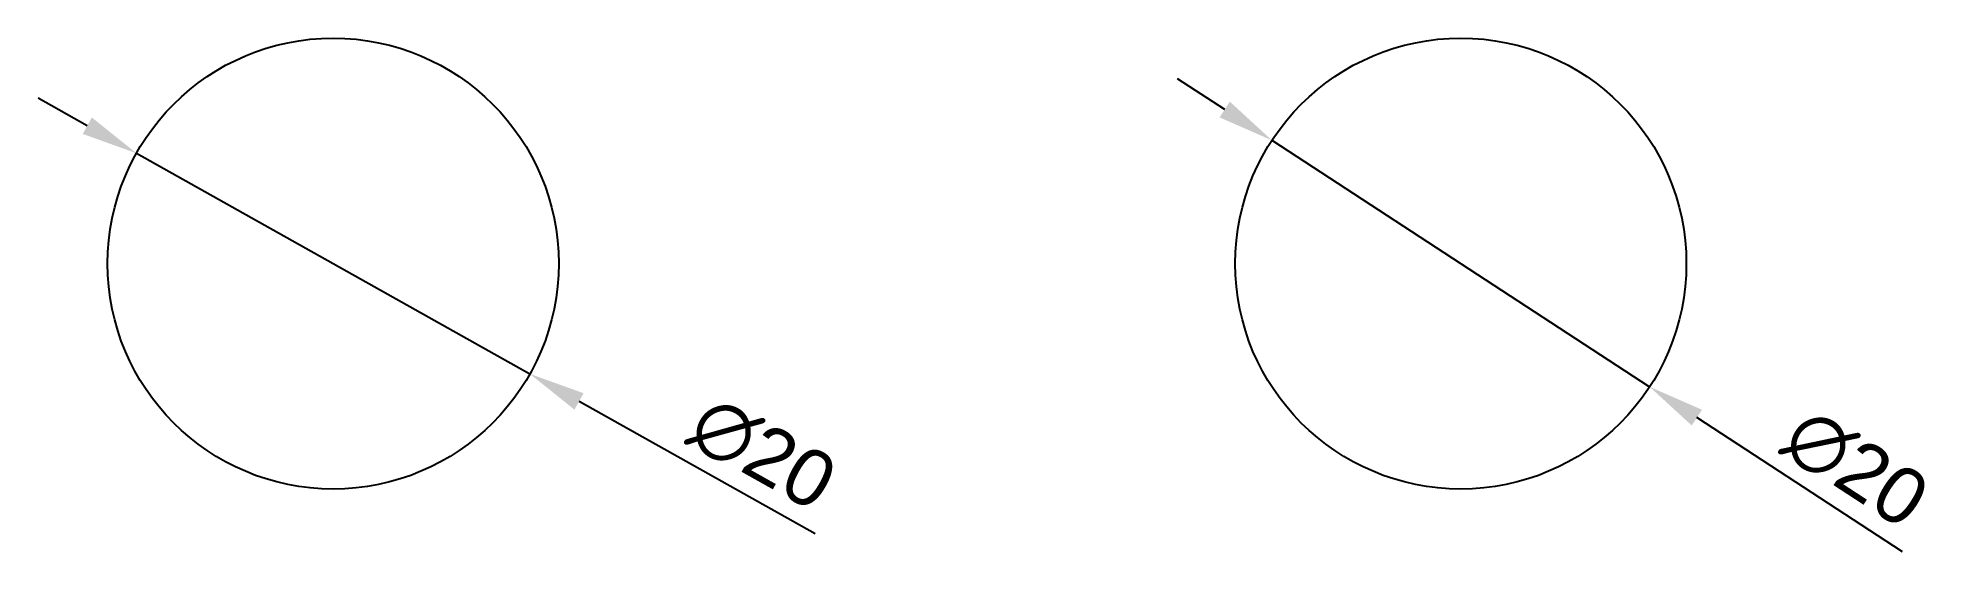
# Model space of a CAD drawing. Header units: millimetres. Extents: x -13.1 to 71.4, y -12.8 to 10.
import ezdxf

# ---------------------------------------------------------------- set-up
doc = ezdxf.new("R2010")
doc.units = ezdxf.units.MM
doc.styles.get("Standard").update_dxf_attribs({"font": 'arial.ttf'})
doc.dimstyles.new('Annotative', dxfattribs={"dimscale": 0, "dimtxt": 2.5, "dimasz": 2.5, "dimexe": 1.25, "dimexo": 0.625, "dimtad": 1, "dimtxsty": 'Standard', "dimcen": 2.5, "dimadec": 0, "dimazin": 0, "dimtfac": 1, "dimtmove": 0, "dimatfit": 3, "dimfxl": 1, "dimarcsym": 0})
doc.dimstyles.new('ISO-25', dxfattribs={"dimtxt": 2.5, "dimasz": 2.5, "dimexe": 1.25, "dimexo": 0.625, "dimtad": 1, "dimtxsty": 'Standard', "dimcen": 2.5, "dimadec": 0, "dimazin": 0, "dimtfac": 1, "dimtmove": 0, "dimatfit": 3, "dimfxl": 1, "dimarcsym": 0})

# ---------------------------------------------------------------- blocks, each defined once
blk = doc.blocks.new('*D3')
at = {"color": 0, "lineweight": -2, "transparency": 16777216}
for p, q in [((-10.902, 6.115), (-13.083, 7.338)), ((-8.722, 4.892), (8.722, -4.892)), ((21.365, -11.983), (10.902, -6.115))]:
    blk.add_line(p, q, dxfattribs=at)
at = {"color": 0, "transparency": 16777216}
for points in [[(-10.698, 6.478), (-11.106, 5.751), (-8.722, 4.892)], [(11.106, -5.751), (10.698, -6.478), (8.722, -4.892)]]:
    blk.add_solid(points, dxfattribs=at)
at = {"layer": 'Defpoints', "color": 0, "transparency": 16777216}
for p in [(-8.722, 4.892), (8.722, -4.892)]:
    blk.add_point(p, dxfattribs=at)
at = {"color": 0, "transparency": 16777216, "insert": (19.04, -8.419), "char_height": 2.5, "attachment_point": 5, "rotation": 330.71341}
blk.add_mtext('∅20', dxfattribs=at)
blk = doc.blocks.new('*D5')
at = {"color": 0, "lineweight": -2, "transparency": 16777216}
for p, q in [((39.532, 6.832), (37.439, 8.199)), ((41.626, 5.466), (58.374, -5.466)), ((69.591, -12.788), (60.468, -6.832))]:
    blk.add_line(p, q, dxfattribs=at)
at = {"color": 0, "transparency": 16777216}
for points in [[(39.76, 7.181), (39.305, 6.483), (41.626, 5.466)], [(60.695, -6.483), (60.24, -7.181), (58.374, -5.466)]]:
    blk.add_solid(points, dxfattribs=at)
at = {"layer": 'Defpoints', "color": 0, "transparency": 16777216}
for p in [(41.626, 5.466), (58.374, -5.466)]:
    blk.add_point(p, dxfattribs=at)
at = {"color": 0, "transparency": 16777216, "insert": (67.511, -9.075), "char_height": 2.5, "attachment_point": 5, "rotation": 326.86693}
blk.add_mtext('∅20', dxfattribs=at)

msp = doc.modelspace()

# ---------------------------------------------------------------- linework, layer by layer
for centre in [(0, 0), (50, 0)]:
    msp.add_circle(centre, 10)

# ---------------------------------------------------------------- dimensions: what is measured, and where the dimension line sits
for p1, p2, dimstyle, picture, middle in [((41.626, 5.466), (58.374, -5.466), 'Annotative', '*D5', (66.433, -10.726)), ((-8.722, 4.892), (8.722, -4.892), 'ISO-25', '*D3', (18.076, -10.138))]:
    dim = msp.add_diameter_dim_2p(p1=p1, p2=p2, dimstyle=dimstyle)
    dim.commit()
    dim.dimension.update_dxf_attribs({"geometry": picture, "text_midpoint": middle, "dimtype": 163})

doc.saveas('drawing.dxf')
